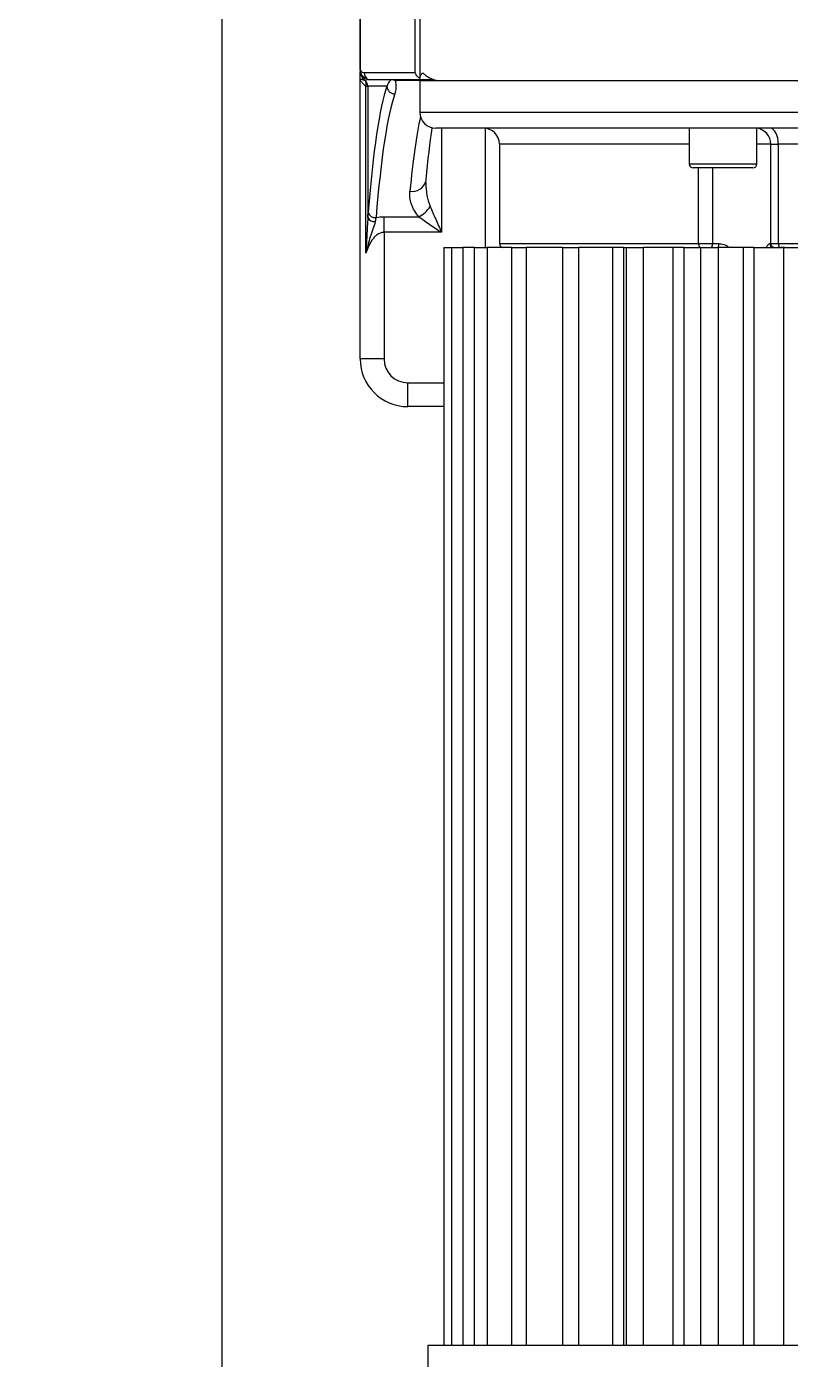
# Model space of a CAD drawing. Header units: millimetres. Extents: x 163705 to 1616509, y 81827 to 302547.
# Drawn here: x 255846.6 to 255990.5, y 154600.2 to 154851.5 of the extents above; entities that cross this region are included whole.
import ezdxf

# ---------------------------------------------------------------- set-up
doc = ezdxf.new("R2010")
doc.units = ezdxf.units.MM
doc.header["$LTSCALE"] = 10

# ---------------------------------------------------------------- blocks, each defined once
blk = doc.blocks.new('G$C5344DCDD')
for p, q in [((-6632.95, 2119.48), (-6632.95, 2366.98)), ((-6626.95, 2119.48), (-6626.95, 2366.98)), ((-6632.95, 2123.3), (-6632.95, 2363.16)), ((-6623.95, 2363.98), (-6623.95, 2122.48)), ((-6394.45, 2361.73), (-6394.45, 2120.98)), ((-6620.95, 2299.4), (-6620.95, 2187.07)), ((-6602.2, 2187.07), (-6602.2, 2299.4)), ((-6601.45, 2188.07), (-6601.45, 2191.62)), ((-6620.95, 2185.63), (-6620.95, 2187.07)), ((-6620.95, 2187.07), (-6602.2, 2187.07)), ((-6602.2, 2185.63), (-6602.2, 2187.07)), ((-6601.45, 2182.48), (-6601.45, 2188.28)), ((-6601.45, 2188.28), (-6601.45, 2187.46)), ((-6601.45, 2188.07), (-6394.45, 2188.07)), ((-6602.2, 2185.63), (-6620.95, 2185.63)), ((-6620.95, 2185.63), (-6620.95, 2183.04)), ((-6602.2, 2185.45), (-6602.2, 2185.63)), ((-6617.2, 2183.04), (-6623.93, 2183.04)), ((-6617.2, 2170.29), (-6617.2, 2183.04)), ((-6616.45, 2182.29), (-6616.45, 2171.04)), ((-6601.45, 2182.48), (-6601.45, 2180.42)), ((-6601.45, 2182.48), (-6394.45, 2182.48)), ((-6601.45, 2180.42), (-6601.45, 2175.76)), ((-6601.45, 2180.42), (-6394.45, 2180.42)), ((-6616.45, 2174.66), (-6602.2, 2174.66)), ((-6602.2, 2174.66), (-6602.2, 2175.83)), ((-6602.2, 2172.02), (-6602.2, 2174.66)), ((-6601.45, 2172.37), (-6601.45, 2175.76)), ((-6601.45, 2175.76), (-6394.45, 2175.76)), ((-6602.2, 2172.02), (-6616.45, 2172.02)), ((-6602.2, 2134.48), (-6602.2, 2172.02)), ((-6601.45, 2169.26), (-6601.45, 2172.51)), ((-6601.45, 2172.37), (-6394.45, 2172.37)), ((-6623.95, 2170.29), (-6617.2, 2170.29)), ((-6623.93, 2170.29), (-6623.95, 2170.06)), ((-6620.95, 2170.29), (-6620.95, 2134.48)), ((-6601.45, 2169.26), (-6601.45, 2167.17)), ((-6601.45, 2169.26), (-6394.45, 2169.26)), ((-6601.45, 2167.17), (-6601.45, 2161.56)), ((-6601.45, 2167.17), (-6394.45, 2167.17)), ((-6601.45, 2158.36), (-6601.45, 2161.56)), ((-6601.45, 2161.56), (-6394.45, 2161.56)), ((-6601.45, 2158.36), (-6394.45, 2158.36)), ((-6601.45, 2157.86), (-6601.45, 2158.36)), ((-6601.45, 2157.86), (-6601.45, 2155.79)), ((-6601.45, 2157.86), (-6394.45, 2157.86)), ((-6601.45, 2155.79), (-6601.45, 2149.38)), ((-6601.45, 2155.79), (-6394.45, 2155.79)), ((-6601.45, 2146.4), (-6601.45, 2149.38)), ((-6601.45, 2149.38), (-6394.45, 2149.38)), ((-6601.45, 2146.4), (-6394.45, 2146.4)), ((-6601.45, 2146.4), (-6601.45, 2139.5)), ((-6601.45, 2136.78), (-6601.45, 2139.5)), ((-6601.45, 2139.5), (-6394.45, 2139.5)), ((-6601.45, 2136.78), (-6394.45, 2136.78)), ((-6601.45, 2136.78), (-6601.45, 2132.18)), ((-6620.95, 2134.48), (-6602.2, 2134.48)), ((-6623.93, 2131.78), (-6601.45, 2131.78)), ((-6601.45, 2129.73), (-6601.45, 2132.18)), ((-6601.45, 2132.18), (-6394.45, 2132.18)), ((-6601.45, 2129.73), (-6394.45, 2129.73)), ((-6601.45, 2129.73), (-6601.45, 2127.6)), ((-6601.45, 2125.43), (-6601.45, 2127.6)), ((-6601.45, 2127.6), (-6394.45, 2127.6)), ((-6623.95, 2123.58), (-6604.31, 2123.58)), ((-6604.31, 2123.58), (-6604.31, 2112.73)), ((-6601.45, 2125.43), (-6394.45, 2125.43)), ((-6601.45, 2123.98), (-6601.45, 2125.43)), ((-6601.45, 2123.98), (-6394.45, 2123.98)), ((-6575.95, 2117.23), (-6575.95, 2123.98)), ((-6571.45, 2123.98), (-6571.45, 2117.23)), ((-6633.15, 2114.34), (-6633.15, 2122.04)), ((-6394.45, 2120.98), (-6319.35, 2120.98)), ((-6634.45, 2118.61), (-6700.45, 2118.61)), ((-6647.8, 2119.48), (-6633.31, 2119.48)), ((-6634.45, 2108.99), (-6634.45, 2118.61)), ((-6632.95, 2119.48), (-6626.95, 2119.48)), ((-6632.95, 2119.48), (-6632.95, 2115.09)), ((-6614.23, 2120.59), (-6613.93, 2120.59)), ((-6613.64, 2120.62), (-6613.93, 2120.62)), ((-6607.24, 2112.73), (-6607.24, 2119.28)), ((-6571.45, 2117.23), (-6575.95, 2117.23)), ((-6633.15, 2109.74), (-6633.15, 2114.34)), ((-6631.85, 2113.26), (-6631.85, 2109.67)), ((-6604.31, 2112.73), (-6607.24, 2112.73)), ((-6604.31, 2112.73), (-6580.45, 2112.73)), ((-6580.45, 2112.73), (-6580.45, 2108.23)), ((-6700.45, 2108.25), (-6635.07, 2108.25)), ((-6635.2, 2108.23), (-6700.45, 2108.23)), ((-6635.14, 2108.23), (-6635.2, 2108.23)), ((-6634.89, 2108.23), (-6635.1, 2108.23)), ((-6632.91, 2108.23), (-6634.58, 2108.23)), ((-6632.95, 2109.2), (-6632.86, 2109.2)), ((-6580.45, 2108.23), (-6632.91, 2108.23)), ((-6631.85, 2109.67), (-6607.09, 2109.67)), ((-6631.85, 2109.32), (-6631.85, 2109.67)), ((-6600.38, 2109.32), (-6631.85, 2109.32))]:
    blk.add_line(p, q)
for points in [[(-6620.95, 2187.07), (-6621.53, 2187.04), (-6622.09, 2186.95), (-6622.61, 2186.81), (-6623.07, 2186.62), (-6623.44, 2186.38), (-6623.72, 2186.11), (-6623.89, 2185.82), (-6623.95, 2185.52)], [(-6602.2, 2187.07), (-6602.05, 2187.08), (-6601.91, 2187.1), (-6601.78, 2187.14), (-6601.67, 2187.18), (-6601.57, 2187.24), (-6601.5, 2187.31), (-6601.46, 2187.38), (-6601.45, 2187.46)], [(-6602.2, 2172.02), (-6602.05, 2172.03), (-6601.91, 2172.06), (-6601.78, 2172.1), (-6601.67, 2172.17), (-6601.57, 2172.24), (-6601.5, 2172.33), (-6601.46, 2172.42), (-6601.45, 2172.51)]]:
    blk.add_lwpolyline(points)
blk.add_lwpolyline([(-7097.59, 2082.14), (3578.78, 2082.14), (3578.78, 2014.14), (-7097.59, 2014.14)], close=True)
for centre, radius, start, end in [((-6602.2, 2186.38), 0.749, 269.8872, 359.8863), ((-6602.19, 2186.19), 0.741, 269.3031, 359.2862), ((-6620.95, 2182.64), 3, 89.8973, 172.2106), ((-6617.2, 2182.29), 0.75, 0, 90), ((-6602.01, 2173.76), 2.08, 74.2347, 95.1357), ((-6602.02, 2173.69), 0.981, 54.3584, 100.4588), ((-6617.2, 2171.04), 0.75, 270, 0), ((-6620.95, 2131.48), 3, 90, 180), ((-6602.2, 2135.23), 0.75, 270, 0), ((-6626.95, 2122.48), 3, 270, 0), ((-6611.87, 2117.04), 5.14, 25.8727, 58.7467), ((-6614.61, 2118.1), 2.58, 348.928, 74.6911), ((-6580.45, 2117.23), 9, 270, 0), ((-6580.45, 2117.23), 4.5, 270, 0), ((-6634.44, 2115.09), 1.49, 329.8822, 359.9927), ((-6631.91, 2114.78), 1.51, 272.5017, 359.2556), ((-6608.53, 2111.11), 1.45, 288.9264, 4.7688), ((-6607.77, 2110.94), 1.44, 298.1151, 5.2433), ((-6635.14, 2111.22), 2.98, 270.0222, 317.3671), ((-6635, 2109.06), 0.815, 265.1021, 274.8979), ((-6634.92, 2110.91), 2.67, 270.5214, 320.2426), ((-6634.45, 2110.49), 1.5, 269.9523, 329.8317), ((-6631.85, 2108.17), 1.5, 89.9757, 136.8407), ((-6632.2, 2107.95), 1.41, 75.5406, 117.9888)]:
    blk.add_arc(centre, radius, start, end)
for centre, major_axis, ratio, start_param, end_param in [((-6558.98, 2125.61), (76.97, 0), 0.093551, 3.705369, 3.911669), ((-6558.98, 2115.09), (0, 790.64), 0.093551, 1.565234, 1.570796), ((-6558.98, 2122.62), (73.97, 0), 0.097345, 3.574446, 3.911669), ((-6558.98, 2115.1), (75.47, 0), 0.093551, 3.404754, 4.004337), ((-6558.98, 2116.59), (73.97, 0), 0.095448, 3.404754, 4.004337)]:
    blk.add_ellipse(centre, major_axis=major_axis, ratio=ratio, start_param=start_param, end_param=end_param)
for points, knots in [([(-6601.45, 2184.83), (-6601.51, 2184.86), (-6601.8, 2184.98), (-6602.1, 2185.22), (-6602.16, 2185.37), (-6602.2, 2185.45)], [0, 0, 0, 0, 0.1265595, 0.5682243, 0.9991645, 0.9991645, 0.9991645, 0.9991645]), ([(-6602.2, 2175.83), (-6602.16, 2176.15), (-6602.08, 2176.82), (-6601.75, 2177.48), (-6601.47, 2177.73), (-6601.45, 2177.76)], [0, 0, 0, 0, 0.984411, 2.006522, 2.11769, 2.11769, 2.11769, 2.11769]), ([(-6609.2, 2121.43), (-6608.81, 2121.59), (-6608.41, 2121.76), (-6607.6, 2122.11), (-6607.2, 2122.29), (-6605.96, 2122.84), (-6605.13, 2123.21), (-6604.31, 2123.58)], [0, 0, 0, 0, 1.336339, 1.336339, 2.672678, 2.672678, 5.345355, 5.345355, 5.345355, 5.345355]), ([(-6607.24, 2119.28), (-6607.01, 2119.61), (-6606.77, 2119.95), (-6606.29, 2120.65), (-6606.04, 2121.01), (-6605.55, 2121.73), (-6605.3, 2122.1), (-6604.8, 2122.84), (-6604.55, 2123.21), (-6604.31, 2123.58)], [0, 0, 0, 0, 1.301938, 1.301938, 2.603875, 2.603875, 3.905813, 3.905813, 5.20775, 5.20775, 5.20775, 5.20775]), ([(-6633.31, 2119.48), (-6633.35, 2119.49), (-6633.41, 2119.49), (-6633.53, 2119.51), (-6633.67, 2119.55), (-6633.84, 2119.62), (-6634.04, 2119.73), (-6634.19, 2119.83), (-6634.28, 2119.89), (-6634.31, 2119.91), (-6634.35, 2119.96), (-6634.35, 2120.03), (-6634.31, 2120.13), (-6634.23, 2120.22), (-6634.17, 2120.29), (-6634.1, 2120.36), (-6633.91, 2120.57), (-6633.68, 2120.88), (-6633.45, 2121.3), (-6633.31, 2121.59), (-6633.21, 2121.83), (-6633.17, 2121.97), (-6633.15, 2122.04)], [0, 0, 0, 0, 0.173658, 0.357509, 0.551558, 0.810269, 1.102205, 1.373859, 1.400818, 1.441274, 1.509292, 1.646977, 1.785563, 1.92314, 2.000438, 2.058208, 2.193417, 2.739169, 3.025444, 3.289907, 3.439585, 3.584074, 3.584074, 3.584074, 3.584074]), ([(-6613.63, 2120.59), (-6612.84, 2120.63), (-6611.35, 2120.69), (-6609.89, 2121.19), (-6609.2, 2121.43)], [0, 0, 0, 0, 2.398991, 4.536424, 4.536424, 4.536424, 4.536424]), ([(-6633.31, 2119.48), (-6633.46, 2119.25), (-6633.65, 2119.06), (-6634.03, 2118.77), (-6634.24, 2118.67), (-6634.45, 2118.61)], [0, 0, 0, 0, 0.730804, 0.730804, 1.461608, 1.461608, 1.461608, 1.461608]), ([(-6607.24, 2119.28), (-6607.61, 2118.96), (-6608, 2118.69), (-6608.79, 2118.23), (-6609.2, 2118.05), (-6610.03, 2117.77), (-6610.44, 2117.68), (-6611.26, 2117.57), (-6611.67, 2117.57), (-6612.08, 2117.61)], [0, 0, 0, 0, 1.313725, 1.313725, 2.62745, 2.62745, 3.941174, 3.941174, 5.254899, 5.254899, 5.254899, 5.254899]), ([(-6631.85, 2113.26), (-6632.07, 2113.41), (-6632.26, 2113.52), (-6632.58, 2113.69), (-6632.72, 2113.75), (-6633.04, 2113.93), (-6633.15, 2114.03), (-6633.15, 2114.34)], [0, 0, 0, 0, 0.443671, 0.443671, 0.887342, 0.887342, 1.774684, 1.774684, 1.774684, 1.774684]), ([(-6632.95, 2115.09), (-6632.95, 2114.93), (-6632.89, 2114.88), (-6632.68, 2114.87), (-6632.52, 2114.91), (-6632.09, 2114.98), (-6631.83, 2115), (-6631.19, 2114.97), (-6630.82, 2114.91), (-6630.4, 2114.76)], [0, 0, 0, 0, 0.67914, 0.67914, 1.35828, 1.35828, 2.037419, 2.037419, 2.716559, 2.716559, 2.716559, 2.716559]), ([(-6606.34, 2111.08), (-6605.87, 2110.98), (-6605.39, 2110.82), (-6604.42, 2110.48), (-6603.93, 2110.31), (-6602.94, 2109.98), (-6602.43, 2109.82), (-6601.41, 2109.55), (-6600.89, 2109.43), (-6600.38, 2109.32)], [0, 0, 0, 0, 1.554686, 1.554686, 3.109373, 3.109373, 4.664059, 4.664059, 6.218746, 6.218746, 6.218746, 6.218746]), ([(-6604.31, 2112.73), (-6604.31, 2112.49), (-6604.26, 2112.25), (-6604.09, 2111.8), (-6603.97, 2111.59), (-6603.7, 2111.21), (-6603.54, 2111.04), (-6603.2, 2110.73), (-6603.02, 2110.59), (-6602.46, 2110.2), (-6602.06, 2109.99), (-6601.24, 2109.61), (-6600.81, 2109.45), (-6600.38, 2109.32)], [0, 0, 0, 0, 0.691858, 0.691858, 1.383715, 1.383715, 2.075573, 2.075573, 2.767431, 2.767431, 4.151146, 4.151146, 5.534862, 5.534862, 5.534862, 5.534862]), ([(-6634.93, 2108.25), (-6634.98, 2108.24), (-6635.02, 2108.24), (-6635.06, 2108.24), (-6635.08, 2108.24), (-6635.1, 2108.24), (-6635.12, 2108.23), (-6635.13, 2108.23), (-6635.15, 2108.23), (-6635.16, 2108.23), (-6635.17, 2108.23), (-6635.17, 2108.23), (-6635.18, 2108.23), (-6635.18, 2108.23), (-6635.19, 2108.23), (-6635.19, 2108.23), (-6635.19, 2108.23), (-6635.19, 2108.23), (-6635.19, 2108.23), (-6635.19, 2108.23), (-6635.2, 2108.23), (-6635.2, 2108.23)], [0, 0, 0, 0, 0.121794, 0.121794, 0.121794, 0.1881445, 0.1881445, 0.1881445, 0.2244122, 0.2244122, 0.2244122, 0.2442568, 0.2442568, 0.2442568, 0.2548463, 0.2548463, 0.2548463, 0.2564166, 0.2564166, 0.2564166, 0.2682586, 0.2682586, 0.2682586, 0.2682586]), ([(-6635.07, 2108.25), (-6635.09, 2108.24), (-6635.11, 2108.24), (-6635.13, 2108.24), (-6635.14, 2108.24), (-6635.15, 2108.24), (-6635.16, 2108.23), (-6635.17, 2108.23), (-6635.18, 2108.23), (-6635.18, 2108.23), (-6635.18, 2108.23), (-6635.19, 2108.23), (-6635.19, 2108.23), (-6635.19, 2108.23), (-6635.19, 2108.23), (-6635.2, 2108.23), (-6635.2, 2108.23), (-6635.2, 2108.23), (-6635.2, 2108.23), (-6635.2, 2108.23), (-6635.2, 2108.23), (-6635.2, 2108.23)], [0, 0, 0, 0, 0.0587762, 0.0587762, 0.0587762, 0.0907976, 0.0907976, 0.0907976, 0.1083029, 0.1083029, 0.1083029, 0.1178822, 0.1178822, 0.1178822, 0.1229964, 0.1229964, 0.1229964, 0.1237543, 0.1237543, 0.1237543, 0.1294692, 0.1294692, 0.1294692, 0.1294692]), ([(-6635.07, 2108.25), (-6635.02, 2108.25), (-6634.98, 2108.26), (-6634.92, 2108.27), (-6634.89, 2108.28), (-6634.82, 2108.3), (-6634.79, 2108.32), (-6634.71, 2108.37), (-6634.67, 2108.4), (-6634.57, 2108.49), (-6634.54, 2108.55), (-6634.46, 2108.74), (-6634.45, 2108.87), (-6634.45, 2108.99)], [0, 0, 0, 0, 0.034189, 0.034189, 0.068378, 0.068378, 0.136756, 0.136756, 0.273513, 0.273513, 0.547026, 0.547026, 1.094051, 1.094051, 1.094051, 1.094051]), ([(-6633.15, 2109.74), (-6633.19, 2109.61), (-6633.23, 2109.48), (-6633.36, 2109.22), (-6633.44, 2109.09), (-6633.64, 2108.83), (-6633.77, 2108.7), (-6634.05, 2108.52), (-6634.16, 2108.46), (-6634.38, 2108.37), (-6634.46, 2108.34), (-6634.66, 2108.29), (-6634.78, 2108.26), (-6634.93, 2108.25)], [0, 0, 0, 0, 0.621998, 0.621998, 1.243997, 1.243997, 1.865995, 1.865995, 2.176995, 2.176995, 2.332494, 2.332494, 2.487994, 2.487994, 2.487994, 2.487994]), ([(-6632.86, 2109.2), (-6632.92, 2109.03), (-6632.98, 2108.9), (-6633.08, 2108.67), (-6633.12, 2108.57), (-6633.16, 2108.41), (-6633.16, 2108.35), (-6633.1, 2108.29), (-6633.07, 2108.27), (-6633, 2108.24), (-6632.96, 2108.23), (-6632.91, 2108.23)], [0, 0, 0, 0, 0.295298, 0.295298, 0.590596, 0.590596, 0.885893, 0.885893, 1.033542, 1.033542, 1.181191, 1.181191, 1.181191, 1.181191]), ([(-6631.85, 2109.32), (-6631.97, 2109.15), (-6632.09, 2109), (-6632.36, 2108.74), (-6632.49, 2108.63), (-6632.73, 2108.44), (-6632.84, 2108.37), (-6632.96, 2108.26), (-6632.96, 2108.23), (-6632.91, 2108.23)], [0, 0, 0, 0, 0.396443, 0.396443, 0.792886, 0.792886, 1.18933, 1.18933, 1.585773, 1.585773, 1.585773, 1.585773]), ([(-6607.09, 2109.67), (-6606.55, 2109.66), (-6606, 2109.62), (-6604.88, 2109.55), (-6604.32, 2109.52), (-6602.63, 2109.42), (-6601.5, 2109.37), (-6600.38, 2109.32)], [0, 0, 0, 0, 1.681531, 1.681531, 3.363063, 3.363063, 6.726125, 6.726125, 6.726125, 6.726125])]:
    blk.add_open_spline(points, degree=3, knots=knots)
for points in [[(-6633.15, 2122.04), (-6633.03, 2122.42), (-6632.95, 2122.84), (-6632.95, 2123.3)], [(-6607.09, 2111.23), (-6607.19, 2111.72), (-6607.24, 2112.22), (-6607.24, 2112.73)], [(-6607.09, 2111.23), (-6606.85, 2111.18), (-6606.6, 2111.13), (-6606.34, 2111.08)], [(-6633.15, 2109.74), (-6633.09, 2109.56), (-6633.03, 2109.38), (-6632.95, 2109.2)], [(-6607.09, 2109.67), (-6607.44, 2109.69), (-6607.76, 2109.71), (-6608.06, 2109.74)]]:
    blk.add_open_spline(points, degree=3)
blk = doc.blocks.new('A$C790c3438')
at = {"rotation": 270}
blk.add_blockref('G$C5344DCDD', (8656.88, 9202.25), dxfattribs=at)

msp = doc.modelspace()

# ---------------------------------------------------------------- block references
msp.add_blockref('A$C790c3438', (245144.313, 139006.156))

doc.saveas('drawing.dxf')
